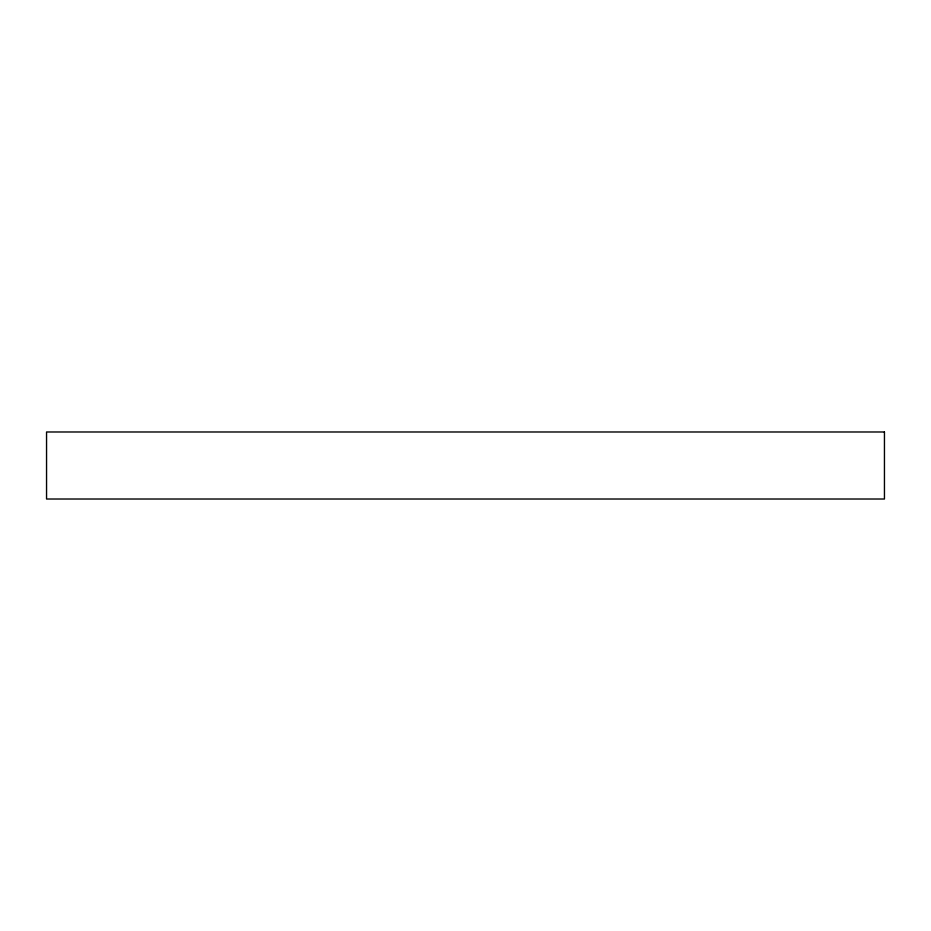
<?xml version="1.0" encoding="UTF-8"?>
<svg xmlns="http://www.w3.org/2000/svg" width="931" height="931" viewBox="0 0 931 931"><rect width="100%" height="100%" fill="white"/><g stroke="black" fill="none" stroke-linecap="round" stroke-linejoin="round"><path stroke-width="1.4" d="M884.45 431.984L46.55 431.984L46.55 499.016L884.45 499.016L884.45 431.984"/></g></svg>
